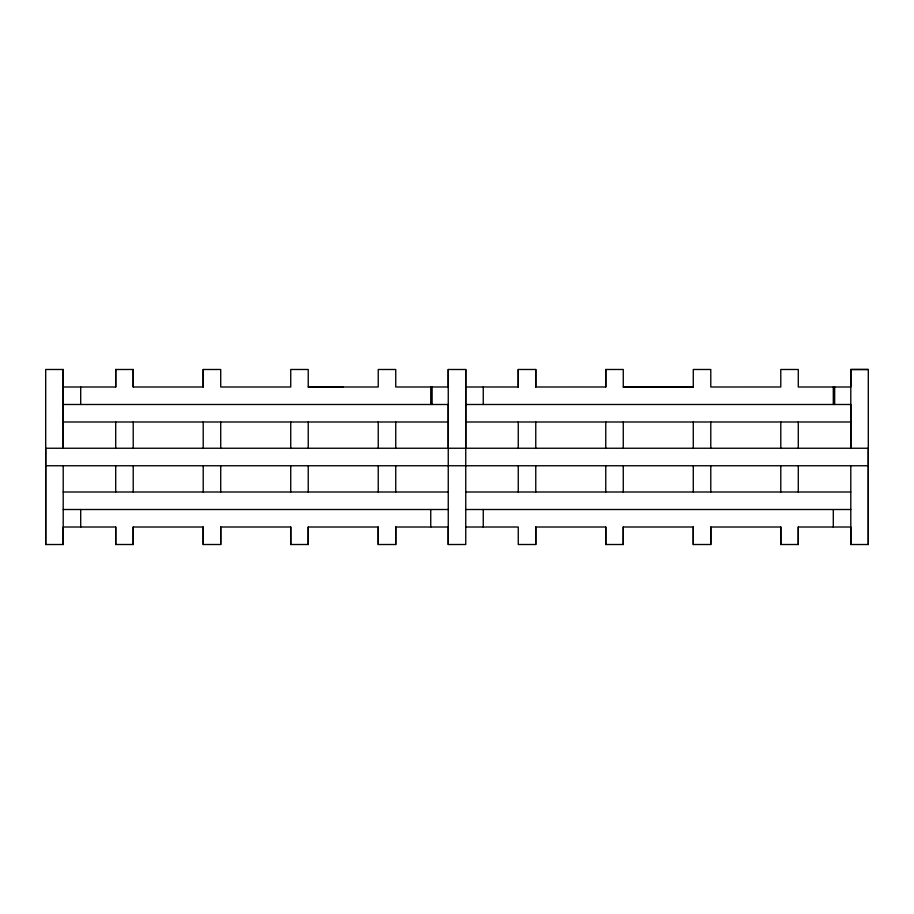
<?xml version="1.0" encoding="UTF-8"?>
<svg xmlns="http://www.w3.org/2000/svg" width="914" height="914" viewBox="0 0 914 914"><rect width="100%" height="100%" fill="white"/><g stroke="black" fill="none" stroke-linecap="round" stroke-linejoin="round"><path stroke-width="1.37" d="M63.203 465.752L63.203 544.516L45.7 544.516L45.7 369.484L63.203 369.484L63.203 448.248L63.203 369.496M63.203 544.516L63.203 527.012L115.712 527.012L115.712 544.504L133.215 544.504L133.215 527.012L203.216 527.012L203.216 544.516L220.72 544.504L220.72 527.001L290.732 527.001L290.732 544.516L308.235 544.504L308.235 527.012L378.236 527.012L378.236 544.516L395.739 544.504L395.739 527.012L448.248 527.012L448.248 544.516L465.752 544.504L465.752 369.496L448.248 369.496L448.248 386.988L395.739 386.999L395.739 369.484L378.236 369.496L378.236 386.999L308.235 386.999L308.235 369.484L290.732 369.484L290.732 386.999L220.72 386.999L220.72 369.484L203.216 369.496L203.216 386.999L133.215 386.999L133.215 369.484L115.712 369.496L115.712 386.999L63.203 386.999M203.216 544.516L203.216 527.012M290.732 544.516L290.732 527.001M378.236 544.516L378.236 527.012M448.248 448.248L448.248 369.484M465.752 448.248L465.752 369.496M465.752 386.999L518.261 386.988L518.261 369.484L535.764 369.484L535.764 386.999L605.765 386.988L605.765 369.484L623.268 369.484L623.268 386.999L693.28 386.988L693.28 369.484L710.784 369.484L710.784 386.999L780.784 386.988L780.784 369.484L798.288 369.484L798.288 386.999L850.797 386.999L850.797 369.496L868.3 369.484L868.3 544.516L850.797 544.516L850.797 465.752M465.752 527.012L518.261 527.012L518.261 544.504L535.764 544.504L535.764 527.012L605.765 527.012L605.765 544.516L623.268 544.504L623.268 527.001L693.28 527.001L693.28 544.516L710.784 544.504L710.784 527.012L780.784 527.012L780.784 544.516L798.288 544.504L798.288 527.012L850.797 527.012L850.797 544.516M535.764 386.999L535.764 369.484M605.765 544.516L605.765 527.012M693.28 544.516L693.28 527.001M780.784 544.516L780.784 527.012M868.3 369.496L850.797 369.496L850.797 448.248L850.797 404.491L465.752 404.491M623.268 386.988L693.28 386.988M308.235 386.988L343.23 386.999M63.203 404.491L448.248 404.491L448.248 544.504M63.203 421.994L448.248 421.994M465.752 421.994L850.797 421.994M45.7 465.752L868.3 465.752M63.203 492.006L448.248 492.006M465.752 492.006L850.797 492.006M63.203 509.509L448.248 509.509M465.752 509.509L850.797 509.509M868.3 544.516L868.3 448.248L45.7 448.248L45.7 544.516M834.665 386.988L834.665 404.491M833.294 386.988L833.294 404.491M833.294 509.509L833.294 527.012M798.288 421.994L798.288 448.248M798.288 465.752L798.288 492.006M798.288 527.012L798.288 544.516M780.784 421.994L780.784 448.248M780.784 465.752L780.784 492.006M710.784 421.994L710.784 448.248M710.784 465.752L710.784 492.006M710.784 527.012L710.784 544.516M693.28 421.994L693.28 448.248M693.28 465.752L693.28 492.006M623.268 421.994L623.268 448.248M623.268 465.752L623.268 492.006M623.268 527.012L623.268 544.516M605.765 369.484L605.765 386.999M605.765 421.994L605.765 448.248M605.765 465.752L605.765 492.006M535.764 421.994L535.764 448.248M535.764 465.752L535.764 492.006M535.764 527.012L535.764 544.504M518.261 369.484L518.261 386.999M518.261 421.994L518.261 448.248M518.261 465.752L518.261 492.006M483.255 386.988L483.255 404.491M483.255 509.509L483.255 527.012M432.116 386.988L432.116 404.491M430.745 386.988L430.745 404.491M430.745 509.509L430.745 527.012M395.739 421.994L395.739 448.248M395.739 465.752L395.739 492.006M395.739 527.012L395.739 544.516M378.236 421.994L378.236 448.248M378.236 465.752L378.236 492.006M308.235 421.994L308.235 448.248M308.235 465.752L308.235 492.006M308.235 527.012L308.235 544.516M290.732 421.994L290.732 448.248M290.732 465.752L290.732 492.006M220.72 421.994L220.72 448.248M220.72 465.752L220.72 492.006M220.72 527.012L220.72 544.516M203.216 369.484L203.216 386.999M203.216 421.994L203.216 448.248M203.216 465.752L203.216 492.006M133.215 369.484L133.215 386.999M133.215 421.994L133.215 448.248M133.215 465.752L133.215 492.006M133.215 527.012L133.215 544.504M115.712 369.484L115.712 386.999M115.712 421.994L115.712 448.248M115.712 465.752L115.712 492.006M115.712 527.012L115.712 544.504M80.706 386.988L80.706 404.491M80.706 509.509L80.706 527.012"/></g></svg>
